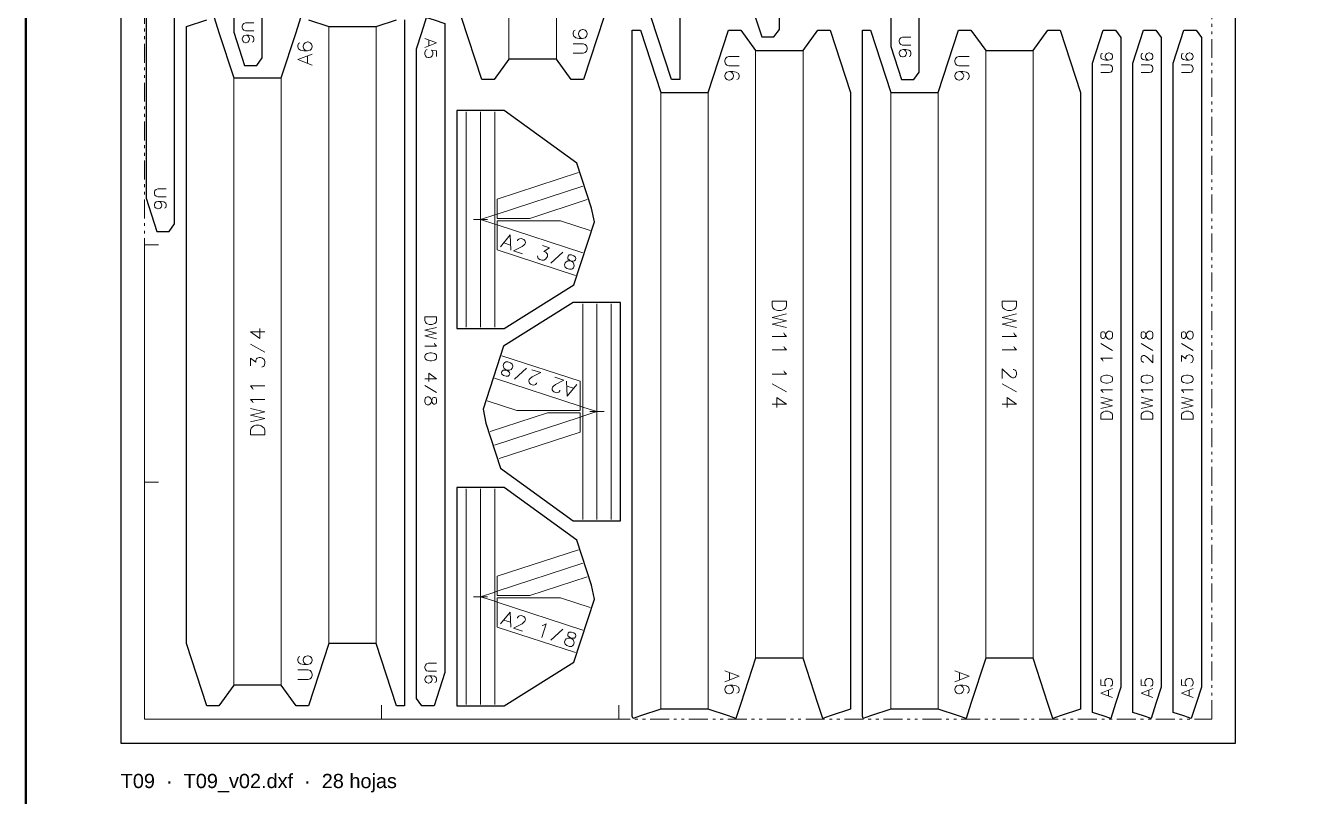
# Model space of a CAD drawing. Header units: millimetres. Extents: x 10 to 1179, y 10 to 831.
# Drawn here: x 10 to 282.2, y 482.8 to 645.2 of the extents above; entities that cross this region are included whole.
import ezdxf

# ---------------------------------------------------------------- set-up
doc = ezdxf.new("R2010")
doc.units = ezdxf.units.MM
doc.linetypes.add('LT_ZONA_UTIL', pattern=[8.2, 4, -1, 0.6, -1, 0.6, -1])
for name, color, linetype, lineweight in [('C_CORTE', 1, 'CONTINUOUS', 25), ('C_EJE', 4, 'CONTINUOUS', 13), ('C_PLIEGUE', 3, 'CONTINUOUS', 15), ('C_ROTULO', 5, 'CONTINUOUS', 13), ('MARCO', 7, 'CONTINUOUS', 40), ('MARCO_HOJA', 8, 'CONTINUOUS', 25), ('TEXTO', 7, 'CONTINUOUS', 18), ('ZONA_UTIL', 5, 'LT_ZONA_UTIL', 18)]:
    doc.layers.add(name, color=color, linetype=linetype, lineweight=lineweight)
doc.styles.add('PLANO', font='arial.ttf')

msp = doc.modelspace()

# ---------------------------------------------------------------- linework, layer by layer
at = {"layer": 'C_CORTE'}
for points in [[(162.85, 786.67), (162.85, 649.85), (165.13, 642.85), (165.13, 642.85), (166.7, 642.85), (167.72, 642.85), (167.72, 642.85), (168.85, 644.41), (168.85, 781.33), (167.72, 784.8), (167.72, 784.8), (166.7, 787.92), (166.7, 787.92), (165.13, 787.41)], [(53.85, 780.67), (53.85, 643.85), (56.13, 636.85), (56.13, 636.85), (57.7, 636.85), (58.72, 636.85), (58.72, 636.85), (59.85, 638.41), (59.85, 775.33), (58.72, 778.8), (58.72, 778.8), (57.7, 781.92), (57.7, 781.92), (56.13, 781.41)], [(192.35, 777.67), (192.35, 640.85), (194.63, 633.85), (194.63, 633.85), (196.2, 633.85), (197.22, 633.85), (197.22, 633.85), (198.35, 635.41), (198.35, 772.33), (197.22, 775.8), (197.22, 775.8), (196.2, 778.92), (196.2, 778.92), (194.63, 778.41)], [(35.35, 745.67), (35.35, 608.85), (37.63, 601.85), (37.63, 601.85), (39.2, 601.85), (40.22, 601.85), (40.22, 601.85), (41.35, 603.41), (41.35, 740.33), (40.22, 743.8), (40.22, 743.8), (39.2, 746.92), (39.2, 746.92), (37.63, 746.41)], [(98.35, 645.67), (98.35, 508.85), (96.07, 501.85), (96.07, 501.85), (94.5, 501.85), (93.48, 501.85), (93.48, 501.85), (92.35, 503.41), (92.35, 640.33), (93.48, 643.8), (93.48, 643.8), (94.5, 646.92), (94.5, 646.92), (96.07, 646.41)], [(183.85, 631.15), (183.85, 501.11), (179.57, 499.71), (178, 499.2), (178, 499.2), (176.98, 502.33), (176.98, 502.33), (173.85, 511.92), (173.85, 511.92), (163.85, 511.92), (163.85, 511.92), (160.72, 502.33), (160.72, 502.33), (159.7, 499.2), (159.7, 499.2), (158.13, 499.71), (153.85, 501.11), (143.85, 501.11), (139.57, 499.71), (138, 499.2), (138, 499.2), (137.85, 499.67), (137.85, 644.27), (138, 644.27), (139.57, 644.27), (139.57, 644.27), (143.85, 631.15), (143.85, 631.15), (153.85, 631.15), (153.85, 631.15), (158.13, 644.27), (158.13, 644.27), (159.7, 644.27), (160.72, 644.27), (160.72, 644.27), (163.85, 639.96), (163.85, 639.96), (173.85, 639.96), (173.85, 639.96), (176.98, 644.27), (176.98, 644.27), (178, 644.27), (179.57, 644.27), (179.57, 644.27)], [(232.35, 631.15), (232.35, 501.11), (228.07, 499.71), (226.5, 499.2), (226.5, 499.2), (225.48, 502.33), (225.48, 502.33), (222.35, 511.92), (222.35, 511.92), (212.35, 511.92), (212.35, 511.92), (209.22, 502.33), (209.22, 502.33), (208.2, 499.2), (208.2, 499.2), (206.63, 499.71), (202.35, 501.11), (192.35, 501.11), (188.07, 499.71), (186.5, 499.2), (186.5, 499.2), (186.35, 499.67), (186.35, 644.27), (186.5, 644.27), (188.07, 644.27), (188.07, 644.27), (192.35, 631.15), (192.35, 631.15), (202.35, 631.15), (202.35, 631.15), (206.63, 644.27), (206.63, 644.27), (208.2, 644.27), (209.22, 644.27), (209.22, 644.27), (212.35, 639.96), (212.35, 639.96), (222.35, 639.96), (222.35, 639.96), (225.48, 644.27), (225.48, 644.27), (226.5, 644.27), (228.07, 644.27), (228.07, 644.27)], [(234.85, 500.46), (234.85, 637.28), (237.13, 644.27), (237.13, 644.27), (238.7, 644.27), (239.72, 644.27), (239.72, 644.27), (240.85, 642.71), (240.85, 505.79), (239.72, 502.33), (239.72, 502.33), (238.7, 499.2), (238.7, 499.2), (237.13, 499.71)], [(243.35, 500.46), (243.35, 637.28), (245.63, 644.27), (245.63, 644.27), (247.2, 644.27), (248.22, 644.27), (248.22, 644.27), (249.35, 642.71), (249.35, 505.79), (248.22, 502.33), (248.22, 502.33), (247.2, 499.2), (247.2, 499.2), (245.63, 499.71)], [(251.85, 500.46), (251.85, 637.28), (254.13, 644.27), (254.13, 644.27), (255.7, 644.27), (256.72, 644.27), (256.72, 644.27), (257.85, 642.71), (257.85, 505.79), (256.72, 502.33), (256.72, 502.33), (255.7, 499.2), (255.7, 499.2), (254.13, 499.71)], [(100.85, 627.35), (100.85, 581.35), (110.85, 581.35), (125.55, 590.55), (129.85, 603.85), (129.25, 606.75), (126.15, 616.25), (110.85, 627.35)], [(135.39, 540.85), (135.39, 586.85), (125.39, 586.85), (110.69, 577.65), (106.39, 564.35), (106.99, 561.45), (110.09, 551.95), (125.39, 540.85)], [(100.85, 547.85), (100.85, 501.85), (110.85, 501.85), (125.55, 511.05), (129.85, 524.35), (129.25, 527.25), (126.15, 536.75), (110.85, 547.85)]]:
    msp.add_lwpolyline(points, close=True, dxfattribs=at)
for points in [[(147.85, 778.46), (147.85, 633.85), (147.7, 633.85), (146.13, 633.85), (146.13, 633.85), (141.85, 646.97)], [(89.85, 646.46), (89.85, 501.85), (89.7, 501.85), (88.13, 501.85), (88.13, 501.85), (83.85, 514.97), (83.85, 514.97), (73.85, 514.97), (73.85, 514.97), (69.57, 501.85), (69.57, 501.85), (68, 501.85), (66.98, 501.85), (66.98, 501.85), (63.85, 506.17), (63.85, 506.17), (53.85, 506.17), (53.85, 506.17), (50.72, 501.85), (50.72, 501.85), (49.7, 501.85), (48.13, 501.85), (48.13, 501.85), (43.85, 514.97), (43.85, 645.01), (48.13, 646.41)], [(49.7, 646.92), (50.72, 643.8), (50.72, 643.8), (53.85, 634.2), (53.85, 634.2), (63.85, 634.2), (63.85, 634.2), (66.98, 643.8), (66.98, 643.8), (68, 646.92)], [(69.57, 646.41), (73.85, 645.01), (83.85, 645.01), (88.13, 646.41)], [(131.85, 646.97), (127.57, 633.85), (127.57, 633.85), (126, 633.85), (124.98, 633.85), (124.98, 633.85), (121.85, 638.17), (121.85, 638.17), (111.85, 638.17), (111.85, 638.17), (108.72, 633.85), (108.72, 633.85), (107.7, 633.85), (106.13, 633.85), (106.13, 633.85), (101.85, 646.97)]]:
    msp.add_lwpolyline(points, dxfattribs=at)
at = {"layer": 'C_EJE'}
for points in [[(102.85, 627.05), (102.85, 581.65)], [(105.85, 627.05), (105.85, 605.85), (105.85, 604.35)], [(108.85, 605.33), (108.85, 627.05)], [(109.35, 605.49), (109.35, 608.65), (126.49, 614.24)], [(127.42, 611.39), (109.35, 605.49)], [(128.35, 608.54), (116.28, 604.6), (109.35, 604.6), (109.35, 605.49)], [(104.35, 604.35), (105.85, 604.35)], [(108.85, 605.33), (105.85, 604.35)], [(105.85, 604.35), (105.85, 602.85), (105.85, 581.65)], [(105.85, 604.35), (108.85, 603.37)], [(105.85, 604.35), (107.35, 604.35)], [(109.35, 605.49), (108.85, 605.33)], [(108.85, 603.37), (108.85, 605.33)], [(108.85, 581.65), (108.85, 603.37)], [(108.85, 603.37), (109.35, 603.21)], [(109.35, 603.21), (109.35, 604.1), (122.73, 604.1), (128.96, 602.07)], [(125.88, 592.55), (109.35, 597.95), (109.35, 603.21)], [(109.35, 603.21), (127.42, 597.31)], [(127.39, 586.55), (127.39, 564.83)], [(130.39, 563.85), (130.39, 565.35), (130.39, 586.55)], [(133.39, 541.15), (133.39, 586.55)], [(110.36, 575.65), (126.89, 570.25), (126.89, 564.99)], [(126.89, 564.99), (108.82, 570.89)], [(126.89, 564.99), (126.89, 564.1), (113.51, 564.1), (107.29, 566.13)], [(107.89, 559.66), (119.96, 563.6), (126.89, 563.6), (126.89, 562.71)], [(127.39, 564.83), (126.89, 564.99)], [(127.39, 564.83), (127.39, 562.87)], [(130.39, 563.85), (127.39, 564.83)], [(127.39, 562.87), (130.39, 563.85)], [(130.39, 563.85), (128.89, 563.85)], [(130.39, 541.15), (130.39, 562.35), (130.39, 563.85)], [(131.89, 563.85), (130.39, 563.85)], [(108.82, 556.81), (126.89, 562.71)], [(126.89, 562.71), (126.89, 559.55), (109.75, 553.96)], [(126.89, 562.71), (127.39, 562.87)], [(127.39, 562.87), (127.39, 541.15)], [(102.85, 547.55), (102.85, 502.15)], [(105.85, 547.55), (105.85, 526.35), (105.85, 524.85)], [(108.85, 525.83), (108.85, 547.55)], [(109.35, 525.99), (109.35, 529.15), (126.49, 534.74)], [(127.42, 531.89), (109.35, 525.99)], [(128.35, 529.04), (116.28, 525.1), (109.35, 525.1), (109.35, 525.99)], [(108.85, 525.83), (105.85, 524.85)], [(109.35, 525.99), (108.85, 525.83)], [(108.85, 523.87), (108.85, 525.83)], [(104.35, 524.85), (105.85, 524.85)], [(105.85, 524.85), (105.85, 523.35), (105.85, 502.15)], [(105.85, 524.85), (108.85, 523.87)], [(105.85, 524.85), (107.35, 524.85)], [(108.85, 502.15), (108.85, 523.87)], [(108.85, 523.87), (109.35, 523.71)], [(109.35, 523.71), (109.35, 524.6), (122.73, 524.6), (128.96, 522.57)], [(125.88, 513.05), (109.35, 518.45), (109.35, 523.71)], [(109.35, 523.71), (127.42, 517.81)]]:
    msp.add_lwpolyline(points, dxfattribs=at)
at = {"layer": 'C_PLIEGUE'}
for points in [[(111.85, 638.17), (111.85, 766.2)], [(121.85, 638.17), (121.85, 766.2)], [(73.85, 514.97), (73.85, 645.01)], [(83.85, 514.97), (83.85, 645.01)], [(163.85, 639.96), (163.85, 511.92)], [(173.85, 639.96), (173.85, 511.92)], [(212.35, 639.96), (212.35, 511.92)], [(222.35, 639.96), (222.35, 511.92)], [(53.85, 506.17), (53.85, 634.2)], [(63.85, 506.17), (63.85, 634.2)], [(143.85, 631.15), (143.85, 501.11)], [(153.85, 631.15), (153.85, 501.11)], [(192.35, 631.15), (192.35, 501.11)], [(202.35, 631.15), (202.35, 501.11)]]:
    msp.add_lwpolyline(points, dxfattribs=at)
at = {"layer": 'C_ROTULO'}
for points in [[(58.1, 645.8), (56.31, 645.8), (55.96, 645.68), (55.72, 645.44), (55.6, 645.09), (55.6, 644.85), (55.72, 644.49), (55.96, 644.25), (56.31, 644.13), (58.1, 644.13)], [(57.74, 641.75), (57.98, 641.87), (58.1, 642.23), (58.1, 642.47), (57.98, 642.82), (57.62, 643.06), (57.03, 643.18), (56.43, 643.18), (55.96, 643.06), (55.72, 642.82), (55.6, 642.47), (55.6, 642.35), (55.72, 641.99), (55.96, 641.75), (56.31, 641.63), (56.43, 641.63), (56.79, 641.75), (57.03, 641.99), (57.15, 642.35), (57.15, 642.47), (57.03, 642.82), (56.79, 643.06), (56.43, 643.18)], [(96.6, 641.59), (94.1, 642.54)], [(125.78, 644.26), (125.49, 644.11), (125.35, 643.68), (125.35, 643.4), (125.49, 642.97), (125.92, 642.68), (126.64, 642.54), (127.35, 642.54), (127.92, 642.68), (128.21, 642.97), (128.35, 643.4), (128.35, 643.54), (128.21, 643.97), (127.92, 644.26), (127.49, 644.4), (127.35, 644.4), (126.92, 644.26), (126.64, 643.97), (126.49, 643.54), (126.49, 643.4), (126.64, 642.97), (126.92, 642.68), (127.35, 642.54)], [(196.6, 642.8), (194.81, 642.8), (194.46, 642.68), (194.22, 642.44), (194.1, 642.09), (194.1, 641.85), (194.22, 641.49), (194.46, 641.25), (194.81, 641.13), (196.6, 641.13)], [(67.78, 641.63), (67.49, 641.49), (67.35, 641.06), (67.35, 640.78), (67.49, 640.35), (67.92, 640.06), (68.64, 639.92), (69.35, 639.92), (69.92, 640.06), (70.21, 640.35), (70.35, 640.78), (70.35, 640.92), (70.21, 641.35), (69.92, 641.63), (69.49, 641.78), (69.35, 641.78), (68.92, 641.63), (68.64, 641.35), (68.49, 640.92), (68.49, 640.78), (68.64, 640.35), (68.92, 640.06), (69.35, 639.92)], [(96.6, 641.59), (94.1, 640.64)], [(96.6, 638.73), (96.6, 639.92), (95.53, 640.04), (95.65, 639.92), (95.77, 639.57), (95.77, 639.21), (95.65, 638.85), (95.41, 638.61), (95.05, 638.5), (94.81, 638.5), (94.46, 638.61), (94.22, 638.85), (94.1, 639.21), (94.1, 639.57), (94.22, 639.92), (94.34, 640.04), (94.58, 640.16)], [(94.93, 642.19), (94.93, 641)], [(125.35, 639.4), (127.49, 639.4), (127.92, 639.54), (128.21, 639.83), (128.35, 640.26), (128.35, 640.54), (128.21, 640.97), (127.92, 641.26), (127.49, 641.4), (125.35, 641.4)], [(196.24, 638.75), (196.48, 638.87), (196.6, 639.23), (196.6, 639.47), (196.48, 639.82), (196.12, 640.06), (195.53, 640.18), (194.93, 640.18), (194.46, 640.06), (194.22, 639.82), (194.1, 639.47), (194.1, 639.35), (194.22, 638.99), (194.46, 638.75), (194.81, 638.63), (194.93, 638.63), (195.29, 638.75), (195.53, 638.99), (195.65, 639.35), (195.65, 639.47), (195.53, 639.82), (195.29, 640.06), (194.93, 640.18)], [(67.35, 638.06), (70.35, 639.21)], [(67.35, 638.06), (70.35, 636.92)], [(69.35, 637.35), (69.35, 638.78)], [(160.35, 638.72), (158.21, 638.72), (157.78, 638.58), (157.49, 638.3), (157.35, 637.87), (157.35, 637.58), (157.49, 637.15), (157.78, 636.87), (158.21, 636.72), (160.35, 636.72)], [(208.85, 638.72), (206.71, 638.72), (206.28, 638.58), (205.99, 638.3), (205.85, 637.87), (205.85, 637.58), (205.99, 637.15), (206.28, 636.87), (206.71, 636.72), (208.85, 636.72)], [(236.96, 639.37), (236.72, 639.25), (236.6, 638.9), (236.6, 638.66), (236.72, 638.3), (237.08, 638.06), (237.67, 637.94), (238.27, 637.94), (238.74, 638.06), (238.98, 638.3), (239.1, 638.66), (239.1, 638.78), (238.98, 639.13), (238.74, 639.37), (238.39, 639.49), (238.27, 639.49), (237.91, 639.37), (237.67, 639.13), (237.55, 638.78), (237.55, 638.66), (237.67, 638.3), (237.91, 638.06), (238.27, 637.94)], [(245.46, 639.37), (245.22, 639.25), (245.1, 638.9), (245.1, 638.66), (245.22, 638.3), (245.58, 638.06), (246.17, 637.94), (246.77, 637.94), (247.24, 638.06), (247.48, 638.3), (247.6, 638.66), (247.6, 638.78), (247.48, 639.13), (247.24, 639.37), (246.89, 639.49), (246.77, 639.49), (246.41, 639.37), (246.17, 639.13), (246.05, 638.78), (246.05, 638.66), (246.17, 638.3), (246.41, 638.06), (246.77, 637.94)], [(253.96, 639.37), (253.72, 639.25), (253.6, 638.9), (253.6, 638.66), (253.72, 638.3), (254.08, 638.06), (254.67, 637.94), (255.27, 637.94), (255.74, 638.06), (255.98, 638.3), (256.1, 638.66), (256.1, 638.78), (255.98, 639.13), (255.74, 639.37), (255.39, 639.49), (255.27, 639.49), (254.91, 639.37), (254.67, 639.13), (254.55, 638.78), (254.55, 638.66), (254.67, 638.3), (254.91, 638.06), (255.27, 637.94)], [(159.92, 633.87), (160.21, 634.01), (160.35, 634.44), (160.35, 634.72), (160.21, 635.15), (159.78, 635.44), (159.06, 635.58), (158.35, 635.58), (157.78, 635.44), (157.49, 635.15), (157.35, 634.72), (157.35, 634.58), (157.49, 634.15), (157.78, 633.87), (158.21, 633.72), (158.35, 633.72), (158.78, 633.87), (159.06, 634.15), (159.21, 634.58), (159.21, 634.72), (159.06, 635.15), (158.78, 635.44), (158.35, 635.58)], [(208.42, 633.87), (208.71, 634.01), (208.85, 634.44), (208.85, 634.72), (208.71, 635.15), (208.28, 635.44), (207.56, 635.58), (206.85, 635.58), (206.28, 635.44), (205.99, 635.15), (205.85, 634.72), (205.85, 634.58), (205.99, 634.15), (206.28, 633.87), (206.71, 633.72), (206.85, 633.72), (207.28, 633.87), (207.56, 634.15), (207.71, 634.58), (207.71, 634.72), (207.56, 635.15), (207.28, 635.44), (206.85, 635.58)], [(236.6, 635.32), (238.39, 635.32), (238.74, 635.44), (238.98, 635.68), (239.1, 636.04), (239.1, 636.28), (238.98, 636.63), (238.74, 636.87), (238.39, 636.99), (236.6, 636.99)], [(245.1, 635.32), (246.89, 635.32), (247.24, 635.44), (247.48, 635.68), (247.6, 636.04), (247.6, 636.28), (247.48, 636.63), (247.24, 636.87), (246.89, 636.99), (245.1, 636.99)], [(253.6, 635.32), (255.39, 635.32), (255.74, 635.44), (255.98, 635.68), (256.1, 636.04), (256.1, 636.28), (255.98, 636.63), (255.74, 636.87), (255.39, 636.99), (253.6, 636.99)], [(39.6, 610.8), (37.81, 610.8), (37.46, 610.68), (37.22, 610.44), (37.1, 610.09), (37.1, 609.85), (37.22, 609.49), (37.46, 609.25), (37.81, 609.13), (39.6, 609.13)], [(39.24, 606.75), (39.48, 606.87), (39.6, 607.23), (39.6, 607.47), (39.48, 607.82), (39.12, 608.06), (38.53, 608.18), (37.93, 608.18), (37.46, 608.06), (37.22, 607.82), (37.1, 607.47), (37.1, 607.35), (37.22, 606.99), (37.46, 606.75), (37.81, 606.63), (37.93, 606.63), (38.29, 606.75), (38.53, 606.99), (38.65, 607.35), (38.65, 607.47), (38.53, 607.82), (38.29, 608.06), (37.93, 608.18)], [(35, 499), (35, 599)], [(35, 599), (38, 599)], [(112.1, 601.1), (110.08, 598.61)], [(110.8, 599.42), (112.16, 598.98)], [(112.1, 601.1), (112.25, 597.9)], [(113.64, 599.85), (113.68, 599.98), (113.91, 600.21), (114.09, 600.3), (114.41, 600.35), (114.95, 600.17), (115.18, 599.95), (115.27, 599.77), (115.31, 599.45), (115.23, 599.18), (115, 598.95), (114.6, 598.63), (112.8, 597.72), (114.7, 597.1)], [(118.89, 598.89), (120.38, 598.4), (119.21, 597.58), (119.62, 597.45), (119.85, 597.22), (119.94, 597.04), (119.94, 596.59), (119.85, 596.32), (119.58, 595.96), (119.22, 595.77), (118.77, 595.77), (118.36, 595.9), (118, 596.17), (117.91, 596.35), (117.86, 596.67)], [(123.23, 597.47), (120.67, 595.15)], [(125, 596.89), (124.55, 596.89), (124.32, 596.66), (124.23, 596.39), (124.28, 596.07), (124.51, 595.85), (125.01, 595.54), (125.37, 595.27), (125.55, 594.91), (125.6, 594.59), (125.47, 594.19), (125.24, 593.96), (125.06, 593.87), (124.61, 593.86), (124.07, 594.04), (123.7, 594.31), (123.61, 594.49), (123.57, 594.81), (123.7, 595.21), (123.92, 595.44), (124.28, 595.62), (124.74, 595.63), (125.32, 595.58), (125.64, 595.63), (125.86, 595.86), (125.95, 596.13), (125.9, 596.45), (125.54, 596.72), (125, 596.89)], [(170.35, 587.15), (167.35, 587.15)], [(170.35, 587.15), (170.35, 586.15), (170.21, 585.72), (169.92, 585.44), (169.64, 585.3), (169.21, 585.15), (168.49, 585.15), (168.06, 585.3), (167.78, 585.44), (167.49, 585.72), (167.35, 586.15), (167.35, 587.15)], [(218.85, 587.15), (215.85, 587.15)], [(218.85, 587.15), (218.85, 586.15), (218.71, 585.72), (218.42, 585.44), (218.14, 585.3), (217.71, 585.15), (216.99, 585.15), (216.56, 585.3), (216.28, 585.44), (215.99, 585.72), (215.85, 586.15), (215.85, 587.15)], [(96.6, 583.87), (94.1, 583.87)], [(96.6, 583.87), (96.6, 583.04), (96.48, 582.68), (96.24, 582.45), (96, 582.33), (95.65, 582.21), (95.05, 582.21), (94.7, 582.33), (94.46, 582.45), (94.22, 582.68), (94.1, 583.04), (94.1, 583.87)], [(170.35, 584.44), (167.35, 583.72)], [(170.35, 583.01), (167.35, 583.72)], [(170.35, 583.01), (167.35, 582.3)], [(218.85, 584.44), (215.85, 583.72)], [(218.85, 583.01), (215.85, 583.72)], [(218.85, 583.01), (215.85, 582.3)], [(57.35, 580.68), (59.35, 579.26), (59.35, 581.4)], [(57.35, 580.68), (60.35, 580.68)], [(96.6, 581.61), (94.1, 581.02)], [(96.6, 580.42), (94.1, 581.02)], [(96.6, 580.42), (94.1, 579.83)], [(170.35, 581.58), (167.35, 582.3)], [(169.78, 580.44), (169.92, 580.15), (170.35, 579.72), (167.35, 579.72)], [(218.85, 581.58), (215.85, 582.3)], [(218.28, 580.44), (218.42, 580.15), (218.85, 579.72), (215.85, 579.72)], [(236.6, 579.75), (236.72, 579.39), (236.96, 579.27), (237.2, 579.27), (237.43, 579.39), (237.55, 579.63), (237.67, 580.11), (237.79, 580.46), (238.03, 580.7), (238.27, 580.82), (238.62, 580.82), (238.86, 580.7), (238.98, 580.58), (239.1, 580.23), (239.1, 579.75), (238.98, 579.39), (238.86, 579.27), (238.62, 579.15), (238.27, 579.15), (238.03, 579.27), (237.79, 579.51), (237.67, 579.87), (237.55, 580.34), (237.43, 580.58), (237.2, 580.7), (236.96, 580.7), (236.72, 580.58), (236.6, 580.23), (236.6, 579.75)], [(245.1, 579.75), (245.22, 579.39), (245.46, 579.27), (245.7, 579.27), (245.93, 579.39), (246.05, 579.63), (246.17, 580.11), (246.29, 580.46), (246.53, 580.7), (246.77, 580.82), (247.12, 580.82), (247.36, 580.7), (247.48, 580.58), (247.6, 580.23), (247.6, 579.75), (247.48, 579.39), (247.36, 579.27), (247.12, 579.15), (246.77, 579.15), (246.53, 579.27), (246.29, 579.51), (246.17, 579.87), (246.05, 580.34), (245.93, 580.58), (245.7, 580.7), (245.46, 580.7), (245.22, 580.58), (245.1, 580.23), (245.1, 579.75)], [(253.6, 579.75), (253.72, 579.39), (253.96, 579.27), (254.2, 579.27), (254.43, 579.39), (254.55, 579.63), (254.67, 580.11), (254.79, 580.46), (255.03, 580.7), (255.27, 580.82), (255.62, 580.82), (255.86, 580.7), (255.98, 580.58), (256.1, 580.23), (256.1, 579.75), (255.98, 579.39), (255.86, 579.27), (255.62, 579.15), (255.27, 579.15), (255.03, 579.27), (254.79, 579.51), (254.67, 579.87), (254.55, 580.34), (254.43, 580.58), (254.2, 580.7), (253.96, 580.7), (253.72, 580.58), (253.6, 580.23), (253.6, 579.75)], [(57.35, 578.11), (60.35, 576.4)], [(96.6, 579.23), (94.1, 579.83)], [(96.12, 578.28), (96.24, 578.04), (96.6, 577.68), (94.1, 577.68)], [(169.78, 577.58), (169.92, 577.3), (170.35, 576.87), (167.35, 576.87)], [(218.28, 577.58), (218.42, 577.3), (218.85, 576.87), (215.85, 576.87)], [(236.6, 578.2), (239.1, 576.77)], [(245.1, 578.2), (247.6, 576.77)], [(253.6, 578.2), (256.1, 576.77)], [(57.35, 573.54), (57.35, 575.11), (58.49, 574.26), (58.49, 574.68), (58.64, 574.97), (58.78, 575.11), (59.21, 575.26), (59.49, 575.26), (59.92, 575.11), (60.21, 574.83), (60.35, 574.4), (60.35, 573.97), (60.21, 573.54), (60.06, 573.4), (59.78, 573.26)], [(96.6, 575.54), (96.48, 575.9), (96.12, 576.14), (95.53, 576.25), (95.17, 576.25), (94.58, 576.14), (94.22, 575.9), (94.1, 575.54), (94.1, 575.3), (94.22, 574.95), (94.58, 574.71), (95.17, 574.59), (95.53, 574.59), (96.12, 574.71), (96.48, 574.95), (96.6, 575.3), (96.6, 575.54)], [(237.08, 574.51), (236.96, 574.75), (236.6, 575.11), (239.1, 575.11)], [(245.7, 574.27), (245.58, 574.27), (245.34, 574.39), (245.22, 574.51), (245.1, 574.75), (245.1, 575.23), (245.22, 575.46), (245.34, 575.58), (245.58, 575.7), (245.81, 575.7), (246.05, 575.58), (246.41, 575.34), (247.6, 574.15), (247.6, 575.82)], [(253.6, 574.39), (253.6, 575.7), (254.55, 574.99), (254.55, 575.34), (254.67, 575.58), (254.79, 575.7), (255.15, 575.82), (255.39, 575.82), (255.74, 575.7), (255.98, 575.46), (256.1, 575.11), (256.1, 574.75), (255.98, 574.39), (255.86, 574.27), (255.62, 574.15)], [(96.6, 570.78), (94.93, 571.97), (94.93, 570.18)], [(111.25, 571.31), (111.7, 571.31), (111.92, 571.54), (112.01, 571.81), (111.96, 572.13), (111.74, 572.35), (111.24, 572.66), (110.87, 572.93), (110.69, 573.29), (110.64, 573.61), (110.78, 574.01), (111, 574.24), (111.18, 574.33), (111.63, 574.34), (112.18, 574.16), (112.54, 573.89), (112.63, 573.71), (112.68, 573.39), (112.55, 572.99), (112.32, 572.76), (111.96, 572.58), (111.51, 572.57), (110.92, 572.62), (110.61, 572.57), (110.38, 572.34), (110.29, 572.07), (110.34, 571.75), (110.7, 571.48), (111.25, 571.31)], [(113.01, 570.73), (115.57, 573.05)], [(117.71, 569.95), (117.67, 569.81), (117.45, 569.58), (117.27, 569.49), (116.95, 569.45), (116.41, 569.62), (116.18, 569.85), (116.09, 570.03), (116.04, 570.34), (116.13, 570.62), (116.35, 570.84), (116.76, 571.16), (118.56, 572.08), (116.66, 572.7)], [(169.78, 572.44), (169.92, 572.15), (170.35, 571.72), (167.35, 571.72)], [(218.14, 572.72), (218.28, 572.72), (218.56, 572.58), (218.71, 572.44), (218.85, 572.15), (218.85, 571.58), (218.71, 571.3), (218.56, 571.15), (218.28, 571.01), (217.99, 571.01), (217.71, 571.15), (217.28, 571.44), (215.85, 572.87), (215.85, 570.87)], [(57.92, 568.54), (57.78, 568.83), (57.35, 569.26), (60.35, 569.26)], [(96.6, 570.78), (94.1, 570.78)], [(96.6, 567.92), (94.1, 569.35)], [(122.6, 568.35), (122.56, 568.22), (122.33, 567.99), (122.15, 567.9), (121.84, 567.85), (121.3, 568.03), (121.07, 568.25), (120.98, 568.43), (120.93, 568.75), (121.02, 569.02), (121.24, 569.25), (121.65, 569.57), (123.45, 570.48), (121.55, 571.1)], [(124.15, 567.1), (123.99, 570.3)], [(125.45, 568.78), (124.09, 569.22)], [(124.15, 567.1), (126.16, 569.59)], [(170.35, 568.01), (167.35, 569.72)], [(218.85, 568.01), (215.85, 569.72)], [(236.6, 570.58), (236.72, 570.23), (237.08, 569.99), (237.67, 569.87), (238.03, 569.87), (238.62, 569.99), (238.98, 570.23), (239.1, 570.58), (239.1, 570.82), (238.98, 571.18), (238.62, 571.42), (238.03, 571.54), (237.67, 571.54), (237.08, 571.42), (236.72, 571.18), (236.6, 570.82), (236.6, 570.58)], [(245.1, 570.58), (245.22, 570.23), (245.58, 569.99), (246.17, 569.87), (246.53, 569.87), (247.12, 569.99), (247.48, 570.23), (247.6, 570.58), (247.6, 570.82), (247.48, 571.18), (247.12, 571.42), (246.53, 571.54), (246.17, 571.54), (245.58, 571.42), (245.22, 571.18), (245.1, 570.82), (245.1, 570.58)], [(253.6, 570.58), (253.72, 570.23), (254.08, 569.99), (254.67, 569.87), (255.03, 569.87), (255.62, 569.99), (255.98, 570.23), (256.1, 570.58), (256.1, 570.82), (255.98, 571.18), (255.62, 571.42), (255.03, 571.54), (254.67, 571.54), (254.08, 571.42), (253.72, 571.18), (253.6, 570.82), (253.6, 570.58)], [(57.92, 565.68), (57.78, 565.97), (57.35, 566.4), (60.35, 566.4)], [(96.6, 566.37), (96.48, 566.73), (96.24, 566.85), (96, 566.85), (95.77, 566.73), (95.65, 566.49), (95.53, 566.02), (95.41, 565.66), (95.17, 565.42), (94.93, 565.3), (94.58, 565.3), (94.34, 565.42), (94.22, 565.54), (94.1, 565.9), (94.1, 566.37), (94.22, 566.73), (94.34, 566.85), (94.58, 566.97), (94.93, 566.97), (95.17, 566.85), (95.41, 566.61), (95.53, 566.25), (95.65, 565.78), (95.77, 565.54), (96, 565.42), (96.24, 565.42), (96.48, 565.54), (96.6, 565.9), (96.6, 566.37)], [(170.35, 565.44), (168.35, 566.87), (168.35, 564.72)], [(218.85, 565.44), (216.85, 566.87), (216.85, 564.72)], [(237.08, 567.84), (236.96, 568.08), (236.6, 568.44), (239.1, 568.44)], [(236.6, 566.89), (239.1, 566.3)], [(236.6, 565.7), (239.1, 566.3)], [(245.58, 567.84), (245.46, 568.08), (245.1, 568.44), (247.6, 568.44)], [(245.1, 566.89), (247.6, 566.3)], [(245.1, 565.7), (247.6, 566.3)], [(254.08, 567.84), (253.96, 568.08), (253.6, 568.44), (256.1, 568.44)], [(253.6, 566.89), (256.1, 566.3)], [(253.6, 565.7), (256.1, 566.3)], [(57.35, 564.54), (60.35, 563.83)], [(57.35, 563.11), (60.35, 563.83)], [(170.35, 565.44), (167.35, 565.44)], [(218.85, 565.44), (215.85, 565.44)], [(236.6, 565.7), (239.1, 565.11)], [(236.6, 564.51), (239.1, 565.11)], [(236.6, 562.25), (236.6, 563.08), (236.72, 563.44), (236.96, 563.68), (237.2, 563.8), (237.55, 563.92), (238.15, 563.92), (238.5, 563.8), (238.74, 563.68), (238.98, 563.44), (239.1, 563.08), (239.1, 562.25)], [(245.1, 565.7), (247.6, 565.11)], [(245.1, 564.51), (247.6, 565.11)], [(245.1, 562.25), (245.1, 563.08), (245.22, 563.44), (245.46, 563.68), (245.7, 563.8), (246.05, 563.92), (246.65, 563.92), (247, 563.8), (247.24, 563.68), (247.48, 563.44), (247.6, 563.08), (247.6, 562.25)], [(253.6, 565.7), (256.1, 565.11)], [(253.6, 564.51), (256.1, 565.11)], [(253.6, 562.25), (253.6, 563.08), (253.72, 563.44), (253.96, 563.68), (254.2, 563.8), (254.55, 563.92), (255.15, 563.92), (255.5, 563.8), (255.74, 563.68), (255.98, 563.44), (256.1, 563.08), (256.1, 562.25)], [(57.35, 563.11), (60.35, 562.4)], [(57.35, 561.68), (60.35, 562.4)], [(57.35, 558.97), (57.35, 559.97), (57.49, 560.4), (57.78, 560.68), (58.06, 560.83), (58.49, 560.97), (59.21, 560.97), (59.64, 560.83), (59.92, 560.68), (60.21, 560.4), (60.35, 559.97), (60.35, 558.97)], [(236.6, 562.25), (239.1, 562.25)], [(245.1, 562.25), (247.6, 562.25)], [(253.6, 562.25), (256.1, 562.25)], [(57.35, 558.97), (60.35, 558.97)], [(35, 549), (38, 549)], [(112.1, 521.6), (110.08, 519.11)], [(112.1, 521.6), (112.25, 518.4)], [(113.64, 520.35), (113.68, 520.48), (113.91, 520.71), (114.09, 520.8), (114.41, 520.85), (114.95, 520.67), (115.18, 520.45), (115.27, 520.27), (115.31, 519.95), (115.23, 519.68), (115, 519.45), (114.6, 519.13), (112.8, 518.22), (114.7, 517.6)], [(110.8, 519.92), (112.16, 519.48)], [(118.85, 518.8), (119.16, 518.85), (119.7, 519.12), (118.77, 516.27)], [(123.23, 517.97), (120.67, 515.65)], [(125, 517.39), (124.55, 517.39), (124.32, 517.16), (124.23, 516.89), (124.28, 516.57), (124.51, 516.35), (125.01, 516.04), (125.37, 515.77), (125.55, 515.41), (125.6, 515.09), (125.47, 514.69), (125.24, 514.46), (125.06, 514.37), (124.61, 514.36), (124.07, 514.54), (123.7, 514.81), (123.61, 514.99), (123.57, 515.31), (123.7, 515.71), (123.92, 515.94), (124.28, 516.12), (124.74, 516.13), (125.32, 516.08), (125.64, 516.13), (125.86, 516.36), (125.95, 516.63), (125.9, 516.95), (125.54, 517.22), (125, 517.39)], [(67.78, 512.26), (67.49, 512.11), (67.35, 511.68), (67.35, 511.4), (67.49, 510.97), (67.92, 510.68), (68.64, 510.54), (69.35, 510.54), (69.92, 510.68), (70.21, 510.97), (70.35, 511.4), (70.35, 511.54), (70.21, 511.97), (69.92, 512.26), (69.49, 512.4), (69.35, 512.4), (68.92, 512.26), (68.64, 511.97), (68.49, 511.54), (68.49, 511.4), (68.64, 510.97), (68.92, 510.68), (69.35, 510.54)], [(67.35, 507.4), (69.49, 507.4), (69.92, 507.54), (70.21, 507.83), (70.35, 508.26), (70.35, 508.54), (70.21, 508.97), (69.92, 509.26), (69.49, 509.4), (67.35, 509.4)], [(96.6, 510.8), (94.81, 510.8), (94.46, 510.68), (94.22, 510.44), (94.1, 510.09), (94.1, 509.85), (94.22, 509.49), (94.46, 509.25), (94.81, 509.13), (96.6, 509.13)], [(160.35, 508.06), (157.35, 509.2)], [(208.85, 508.06), (205.85, 509.2)], [(96.24, 506.75), (96.48, 506.87), (96.6, 507.23), (96.6, 507.47), (96.48, 507.82), (96.12, 508.06), (95.53, 508.18), (94.93, 508.18), (94.46, 508.06), (94.22, 507.82), (94.1, 507.47), (94.1, 507.35), (94.22, 506.99), (94.46, 506.75), (94.81, 506.63), (94.93, 506.63), (95.29, 506.75), (95.53, 506.99), (95.65, 507.35), (95.65, 507.47), (95.53, 507.82), (95.29, 508.06), (94.93, 508.18)], [(160.35, 508.06), (157.35, 506.92)], [(158.35, 508.78), (158.35, 507.35)], [(208.85, 508.06), (205.85, 506.92)], [(206.85, 508.78), (206.85, 507.35)], [(236.6, 507.39), (236.6, 506.2), (237.67, 506.08), (237.55, 506.2), (237.43, 506.56), (237.43, 506.91), (237.55, 507.27), (237.79, 507.51), (238.15, 507.63), (238.39, 507.63), (238.74, 507.51), (238.98, 507.27), (239.1, 506.91), (239.1, 506.56), (238.98, 506.2), (238.86, 506.08), (238.62, 505.96)], [(245.1, 507.39), (245.1, 506.2), (246.17, 506.08), (246.05, 506.2), (245.93, 506.56), (245.93, 506.91), (246.05, 507.27), (246.29, 507.51), (246.65, 507.63), (246.89, 507.63), (247.24, 507.51), (247.48, 507.27), (247.6, 506.91), (247.6, 506.56), (247.48, 506.2), (247.36, 506.08), (247.12, 505.96)], [(253.6, 507.39), (253.6, 506.2), (254.67, 506.08), (254.55, 506.2), (254.43, 506.56), (254.43, 506.91), (254.55, 507.27), (254.79, 507.51), (255.15, 507.63), (255.39, 507.63), (255.74, 507.51), (255.98, 507.27), (256.1, 506.91), (256.1, 506.56), (255.98, 506.2), (255.86, 506.08), (255.62, 505.96)], [(159.92, 504.49), (160.21, 504.63), (160.35, 505.06), (160.35, 505.35), (160.21, 505.78), (159.78, 506.06), (159.06, 506.2), (158.35, 506.2), (157.78, 506.06), (157.49, 505.78), (157.35, 505.35), (157.35, 505.2), (157.49, 504.78), (157.78, 504.49), (158.21, 504.35), (158.35, 504.35), (158.78, 504.49), (159.06, 504.78), (159.21, 505.2), (159.21, 505.35), (159.06, 505.78), (158.78, 506.06), (158.35, 506.2)], [(208.42, 504.49), (208.71, 504.63), (208.85, 505.06), (208.85, 505.35), (208.71, 505.78), (208.28, 506.06), (207.56, 506.2), (206.85, 506.2), (206.28, 506.06), (205.99, 505.78), (205.85, 505.35), (205.85, 505.2), (205.99, 504.78), (206.28, 504.49), (206.71, 504.35), (206.85, 504.35), (207.28, 504.49), (207.56, 504.78), (207.71, 505.2), (207.71, 505.35), (207.56, 505.78), (207.28, 506.06), (206.85, 506.2)], [(236.6, 504.53), (239.1, 505.49)], [(236.6, 504.53), (239.1, 503.58)], [(238.27, 503.94), (238.27, 505.13)], [(245.1, 504.53), (247.6, 505.49)], [(245.1, 504.53), (247.6, 503.58)], [(246.77, 503.94), (246.77, 505.13)], [(253.6, 504.53), (256.1, 505.49)], [(253.6, 504.53), (256.1, 503.58)], [(255.27, 503.94), (255.27, 505.13)], [(85, 499), (85, 502)], [(135, 499), (135, 502)], [(35, 499), (135, 499)]]:
    msp.add_lwpolyline(points, dxfattribs=at)
at = {"layer": 'MARCO'}
msp.add_lwpolyline([(10, 10), (1179, 10), (1179, 831), (10, 831)], close=True, dxfattribs=at)
at = {"layer": 'MARCO_HOJA'}
msp.add_lwpolyline([(30, 494), (265, 494), (265, 794), (30, 794)], close=True, dxfattribs=at)
at = {"layer": 'ZONA_UTIL'}
msp.add_lwpolyline([(35, 499), (260, 499), (260, 789), (35, 789)], close=True, dxfattribs=at)

# ---------------------------------------------------------------- texts
at = {"layer": 'TEXTO', "style": 'PLANO'}
msp.add_text('T09  ·  T09_v02.dxf  ·  28 hojas', height=3, dxfattribs=at).set_placement((30, 484.5))

doc.saveas('drawing.dxf')
